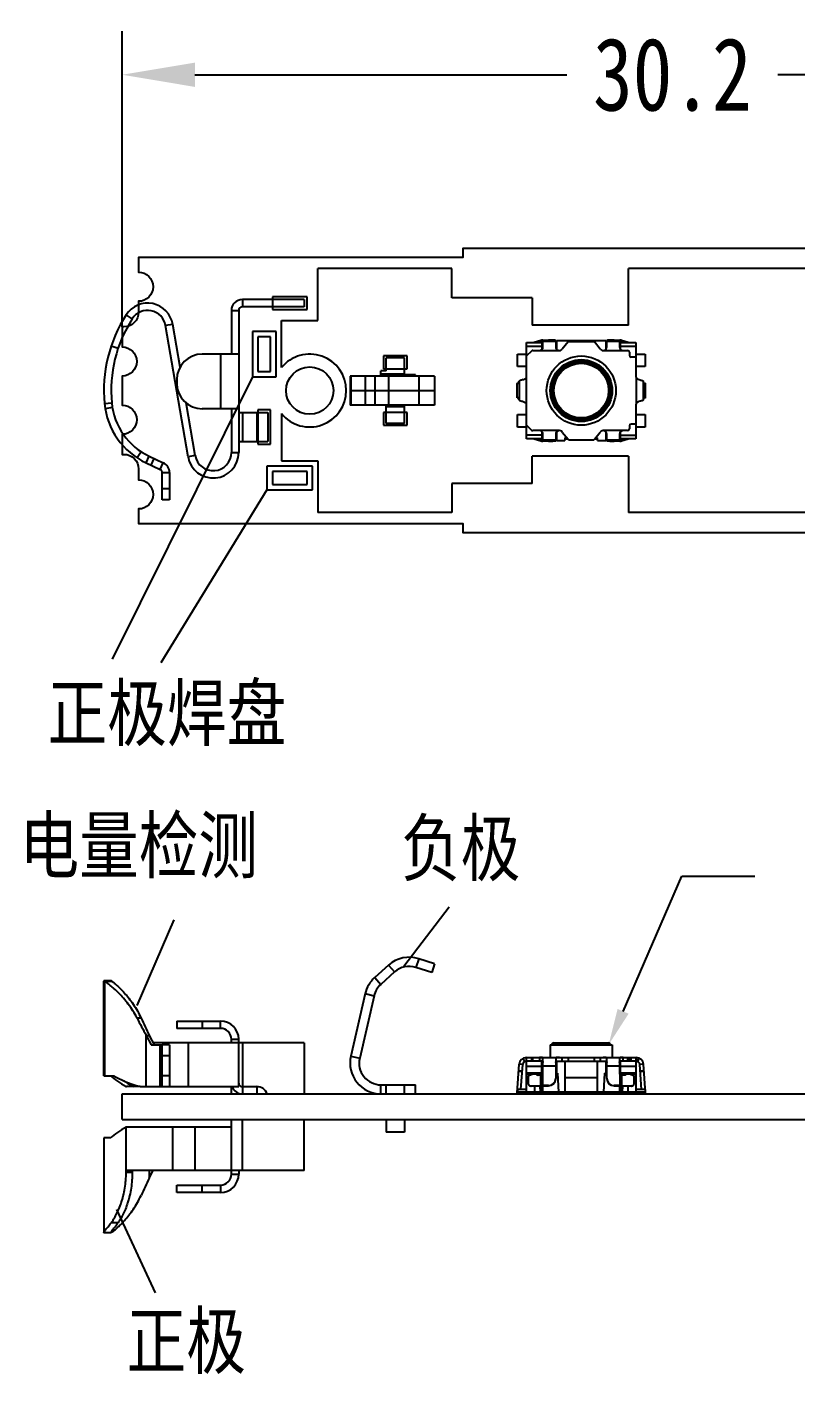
# Model space of a CAD drawing. Header units: millimetres. Extents: x 14.6 to 57.5, y -3.2 to 59.
# Drawn here: x 14.57 to 35.65, y 21.98 to 58.95 of the extents above; entities that cross this region are included whole.
import ezdxf
from ezdxf import colors
from ezdxf.entities.mleader import LeaderData, LeaderLine
from ezdxf.math import Vec2, Vec3

# ---------------------------------------------------------------- set-up
doc = ezdxf.new("R2010")
doc.units = ezdxf.units.MM
doc.header["$LTSCALE"] = 16.335
doc.header["$PDMODE"] = 3
doc.header["$PDSIZE"] = 0.3125
doc.layers.get('0').update_dxf_attribs({"linetype": 'CONTINUOUS'})
doc.layers.get('Defpoints').update_dxf_attribs({"linetype": 'CONTINUOUS'})
for name, color, linetype in [('dim', 3, 'CONTINUOUS'), ('limit_line', 140, 'CONTINUOUS'), ('NEGATIVE_PLATE', 5, 'CONTINUOUS'), ('pad', 31, 'CONTINUOUS'), ('POSITIVE_PLATE_BLE', 6, 'CONTINUOUS'), ('SIGNAL_PLATE_BLE', 4, 'CONTINUOUS'), ('SKSNLA_switch', 2, 'CONTINUOUS')]:
    doc.layers.add(name, color=color, linetype=linetype)
doc.styles.get("Standard").update_dxf_attribs({"font": 'txt', "width": 0.8})
doc.dimstyles.get("Standard").update_dxf_attribs({"dimtxt": 2, "dimasz": 2, "dimexe": 1.2, "dimexo": 0, "dimtad": 0, "dimtih": 1, "dimtoh": 1, "dimzin": 12, "dimdsep": 46, "dimtxsty": 'STANDARD', "dimcen": 0, "dimadec": 0, "dimazin": 1, "dimtp": 0.01, "dimtm": 0.01, "dimtfac": 1, "dimtofl": 0, "dimtmove": 0, "dimatfit": 3, "dimfxl": 1, "dimtolj": 1, "dimtzin": 0, "dimarcsym": 0})

# ---------------------------------------------------------------- blocks, each defined once
blk = doc.blocks.new('*D3')
at = {"layer": 'Defpoints', "color": 0, "transparency": 16777216}
for p in [(17.18, 57.64), (47.38, 52.871), (17.18, 50.721)]:
    blk.add_point(p, dxfattribs=at)
at = {"layer": 'dim', "color": 0, "lineweight": -2, "transparency": 16777216}
for p, q in [((17.18, 50.721), (17.18, 58.84)), ((47.38, 52.871), (47.38, 58.84)), ((19.18, 57.64), (29.388, 57.64)), ((45.38, 57.64), (35.172, 57.64))]:
    blk.add_line(p, q, dxfattribs=at)
at = {"layer": 'dim', "color": 0, "transparency": 16777216}
for points in [[(19.18, 57.973), (19.18, 57.306), (17.18, 57.64)], [(45.38, 57.973), (45.38, 57.306), (47.38, 57.64)]]:
    blk.add_solid(points, dxfattribs=at)
at = {"layer": 'dim', "color": 0, "transparency": 16777216, "insert": (32.28, 57.64), "char_height": 2, "attachment_point": 5}
blk.add_mtext('\\A1;30.2', dxfattribs=at)

msp = doc.modelspace()

# ---------------------------------------------------------------- linework, layer by layer
for p, q in [((21.305, 51.546), (21.305, 51.196)), ((22.255, 51.546), (21.305, 51.546)), ((22.255, 51.196), (22.255, 51.546)), ((21.305, 51.196), (22.255, 51.196)), ((20.905, 50.446), (20.905, 49.496)), ((21.255, 50.446), (20.905, 50.446)), ((21.255, 49.496), (21.255, 50.446)), ((24.355, 49.921), (24.355, 49.571)), ((25.005, 49.921), (24.355, 49.921)), ((25.005, 49.571), (25.005, 49.921)), ((24.355, 49.571), (25.005, 49.571)), ((20.755, 49.346), (16.911, 41.598)), ((20.905, 49.496), (21.255, 49.496)), ((20.905, 48.446), (20.905, 47.496)), ((21.255, 48.446), (20.905, 48.446)), ((21.255, 47.496), (21.255, 48.446)), ((24.355, 48.371), (24.355, 48.021)), ((25.005, 48.371), (24.355, 48.371)), ((25.005, 48.021), (25.005, 48.371)), ((24.355, 48.021), (25.005, 48.021)), ((20.905, 47.496), (21.255, 47.496)), ((21.305, 46.746), (21.305, 46.396)), ((22.255, 46.746), (21.305, 46.746)), ((22.255, 46.396), (22.255, 46.746)), ((21.155, 46.246), (18.245, 41.498)), ((21.305, 46.396), (22.255, 46.396)), ((26.155, 34.792), (24.915, 33.16)), ((17.598, 32.092), (18.607, 34.446)), ((17.18, 28.961), (17.18, 29.665)), ((17.18, 29.665), (47.38, 29.665)), ((17.18, 28.961), (47.38, 28.961)), ((18.094, 24.205), (17.038, 26.492))]:
    msp.add_line(p, q)
msp.add_lwpolyline([(47.38, 52.871), (26.53, 52.871), (26.53, 52.621), (17.63, 52.621), (17.63, 52.221, -1), (17.63, 51.421), (17.63, 51.121, -0.414214), (17.23, 50.721), (17.18, 50.721), (17.18, 50.171, -1), (17.18, 49.371), (17.18, 48.571, -1), (17.18, 47.771), (17.18, 47.221), (17.23, 47.221, -0.414214), (17.63, 46.821), (17.63, 46.521, -1), (17.63, 45.721), (17.63, 45.321), (26.53, 45.321), (26.53, 45.071), (47.38, 45.071)], format="xyb")
msp.add_circle((22.33, 48.971), 0.65)
at = {"layer": 'limit_line'}
for p, q in [((22.555, 50.896), (22.555, 52.321)), ((26.23, 52.321), (22.555, 52.321)), ((26.23, 51.521), (26.23, 52.321)), ((31.08, 50.771), (31.08, 52.321)), ((37.98, 52.321), (31.08, 52.321)), ((28.43, 51.521), (26.23, 51.521)), ((28.43, 51.521), (28.43, 50.771)), ((21.555, 49.603), (21.555, 50.896)), ((21.555, 50.896), (22.555, 50.896)), ((31.08, 50.771), (28.43, 50.771)), ((21.555, 48.339), (21.555, 47.046)), ((21.555, 47.046), (22.555, 47.046)), ((22.555, 47.046), (22.555, 45.621)), ((28.43, 46.421), (28.43, 47.171)), ((31.08, 47.171), (28.43, 47.171)), ((31.08, 47.171), (31.08, 45.621)), ((26.23, 46.421), (26.23, 45.621)), ((28.43, 46.421), (26.23, 46.421)), ((26.23, 45.621), (22.555, 45.621)), ((37.98, 45.621), (31.08, 45.621))]:
    msp.add_line(p, q, dxfattribs=at)
msp.add_arc((22.33, 48.971), 1, 219.195, 140.805, dxfattribs=at)
at = {"layer": 'NEGATIVE_PLATE'}
for p, q in [((24.43, 49.515), (24.43, 49.871)), ((24.93, 49.871), (24.43, 49.871)), ((24.93, 49.407), (24.93, 49.871)), ((23.434, 49.371), (23.434, 48.571)), ((25.752, 49.371), (23.434, 49.371)), ((23.456, 49.371), (23.456, 48.571)), ((23.851, 49.371), (23.851, 48.571)), ((24.111, 49.371), (24.111, 48.571)), ((24.284, 49.371), (24.284, 49.515)), ((24.43, 49.515), (24.284, 49.515)), ((24.93, 49.421), (24.284, 49.421)), ((24.489, 49.371), (24.489, 48.571)), ((25.23, 49.407), (24.93, 49.407)), ((25.23, 49.371), (25.23, 49.407)), ((25.321, 49.371), (25.321, 48.571)), ((25.752, 49.371), (25.752, 48.571)), ((23.434, 48.971), (25.752, 48.971)), ((25.752, 48.571), (23.434, 48.571)), ((24.43, 48.071), (24.43, 48.571)), ((24.93, 48.521), (24.43, 48.521)), ((24.93, 48.071), (24.93, 48.571)), ((24.93, 48.071), (24.43, 48.071)), ((25.321, 33.376), (25.243, 33.138)), ((25.752, 33.236), (25.321, 33.376)), ((24.489, 33.199), (24.111, 32.858)), ((24.656, 33.013), (24.278, 32.672)), ((24.489, 33.199), (24.656, 33.013)), ((25.675, 32.998), (25.243, 33.138)), ((25.752, 33.236), (25.675, 32.998)), ((24.111, 32.858), (24.278, 32.672)), ((23.851, 32.418), (23.456, 30.706)), ((24.095, 32.362), (23.7, 30.65)), ((23.851, 32.418), (24.095, 32.362)), ((23.456, 30.706), (23.7, 30.65)), ((24.284, 29.665), (24.284, 29.915)), ((24.284, 29.915), (25.23, 29.915)), ((24.43, 29.665), (24.43, 29.915)), ((24.93, 29.665), (24.93, 29.915)), ((25.23, 29.665), (25.23, 29.915)), ((24.43, 28.961), (24.43, 28.615)), ((24.93, 28.961), (24.93, 28.615)), ((24.93, 28.615), (24.43, 28.615))]:
    msp.add_line(p, q, dxfattribs=at)
for centre, radius, start, end in [((25.058, 32.567), 0.85, 72, 132), ((25.058, 32.567), 0.6, 72, 132), ((24.679, 32.227), 0.85, 132, 167), ((24.679, 32.227), 0.6, 132, 167), ((24.284, 30.515), 0.85, 167, 270), ((24.284, 30.515), 0.6, 167, 270)]:
    msp.add_arc(centre, radius, start, end, dxfattribs=at)
at = {"layer": 'pad'}
for p, q in [((20.755, 50.596), (20.755, 49.346)), ((21.405, 50.596), (20.755, 50.596)), ((21.405, 49.346), (21.405, 50.596)), ((20.755, 49.346), (21.405, 49.346)), ((21.155, 46.896), (21.155, 46.246)), ((22.405, 46.896), (21.155, 46.896)), ((22.405, 46.246), (22.405, 46.896)), ((21.155, 46.246), (22.405, 46.246))]:
    msp.add_line(p, q, dxfattribs=at)
at = {"layer": 'POSITIVE_PLATE_BLE'}
for p, q in [((20.18, 27.461), (20.18, 28.961)), ((20.48, 27.561), (20.48, 28.961)), ((22.18, 27.561), (22.18, 28.961)), ((17.291, 27.512), (17.291, 28.755)), ((17.303, 28.761), (20.18, 28.761)), ((18.57, 27.561), (18.57, 28.761)), ((19.187, 27.561), (19.187, 28.761)), ((16.68, 28.461), (16.68, 25.864)), ((16.868, 28.461), (16.68, 28.461)), ((18.57, 27.561), (17.291, 27.561)), ((17.46, 27.512), (17.291, 27.512)), ((17.46, 27.561), (17.46, 27.512)), ((17.927, 27.561), (17.927, 27.355)), ((17.927, 27.355), (18.034, 27.561)), ((19.187, 27.561), (18.57, 27.561)), ((20.48, 27.561), (19.187, 27.561)), ((20.18, 27.461), (20.38, 27.461)), ((20.38, 27.561), (20.38, 27.461)), ((22.18, 27.561), (20.48, 27.561)), ((18.68, 26.961), (18.68, 27.161)), ((18.68, 27.161), (19.88, 27.161)), ((19.38, 26.961), (19.38, 27.161)), ((19.88, 27.161), (19.88, 26.961)), ((19.88, 26.961), (18.68, 26.961)), ((17.068, 26.127), (16.879, 26.127)), ((16.896, 25.894), (16.896, 25.868)), ((16.682, 25.861), (16.88, 25.861)), ((16.896, 25.868), (16.882, 25.861)), ((16.9, 25.871), (16.896, 25.868)), ((16.912, 25.879), (16.9, 25.871))]:
    msp.add_line(p, q, dxfattribs=at)
for centre, radius, start, end in [((19.88, 27.461), 0.5, 270, 0), ((19.88, 27.461), 0.3, 270, 0), ((33.28, 19.705), 17.153, 153.515, 155.2742)]:
    msp.add_arc(centre, radius, start, end, dxfattribs=at)
for centre, major_axis, start_param, end_param in [((20.52, 28.461), (3.838, 0.387), 2.540993, 2.798937), ((17.88, 28.701), (0.7, 0.071), 2.510662, 2.540993)]:
    msp.add_ellipse(centre, major_axis=major_axis, ratio=0.282674, start_param=start_param, end_param=end_param, dxfattribs=at)
for points, knots in [([(16.879, 26.127), (16.904, 26.159), (16.954, 26.233), (17.026, 26.359), (17.097, 26.511), (17.161, 26.683), (17.217, 26.874), (17.274, 27.15), (17.291, 27.366), (17.291, 27.512)], [0, 0, 0, 0, 0.082849, 0.182658, 0.297159, 0.42374, 0.559822, 0.702855, 1, 1, 1, 1]), ([(17.46, 27.512), (17.46, 27.366), (17.443, 27.151), (17.389, 26.874), (17.336, 26.684), (17.275, 26.511), (17.208, 26.36), (17.14, 26.233), (17.092, 26.159), (17.068, 26.127)], [0, 0, 0, 0, 0.298667, 0.442183, 0.578468, 0.704935, 0.819009, 0.918103, 1, 1, 1, 1]), ([(16.912, 25.879), (16.92, 25.883), (16.937, 25.896), (16.98, 25.929), (17.048, 25.989), (17.143, 26.08), (17.253, 26.197), (17.37, 26.337), (17.532, 26.56), (17.639, 26.747), (17.7, 26.88)], [0, 0, 0, 0, 0.021112, 0.049667, 0.127861, 0.23178, 0.357511, 0.501024, 0.658298, 1, 1, 1, 1]), ([(16.68, 25.864), (16.68, 25.865), (16.681, 25.868), (16.684, 25.874), (16.688, 25.881), (16.696, 25.894), (16.711, 25.915), (16.734, 25.944), (16.762, 25.981), (16.796, 26.024), (16.836, 26.073), (16.864, 26.109), (16.879, 26.127)], [0, 0, 0, 0, 0.011785, 0.03006, 0.055172, 0.087233, 0.172334, 0.285284, 0.425377, 0.591769, 0.783599, 1, 1, 1, 1]), ([(16.88, 25.864), (16.88, 25.865), (16.881, 25.868), (16.883, 25.874), (16.887, 25.881), (16.895, 25.894), (16.909, 25.915), (16.931, 25.944), (16.958, 25.981), (16.99, 26.024), (17.028, 26.073), (17.054, 26.109), (17.068, 26.127)], [0, 0, 0, 0, 0.011981, 0.030445, 0.055717, 0.087902, 0.173141, 0.286086, 0.42606, 0.592255, 0.783845, 1, 1, 1, 1]), ([(16.682, 25.861), (16.682, 25.861), (16.68, 25.861), (16.68, 25.863), (16.68, 25.864)], [0, 0, 0, 0, 0.490677, 1, 1, 1, 1]), ([(16.882, 25.861), (16.882, 25.861), (16.88, 25.862), (16.88, 25.863), (16.88, 25.864)], [0, 0, 0, 0, 0.479983, 1, 1, 1, 1])]:
    msp.add_open_spline(points, degree=3, knots=knots, dxfattribs=at)
at = {"layer": 'SIGNAL_PLATE_BLE'}
for p, q in [((20.48, 51.471), (20.48, 51.271)), ((22.18, 51.471), (20.48, 51.471)), ((22.18, 51.471), (22.18, 51.271)), ((17.46, 50.941), (17.291, 51.05)), ((20.18, 51.171), (20.18, 49.971)), ((20.18, 51.171), (20.38, 51.171)), ((20.38, 51.171), (20.38, 47.271)), ((22.18, 51.271), (20.48, 51.271)), ((18.57, 50.789), (18.373, 50.755)), ((18.99, 47.153), (18.373, 50.755)), ((18.772, 49.611), (18.57, 50.789)), ((17.068, 50.126), (16.879, 50.19)), ((20.38, 49.971), (19.38, 49.971)), ((19.88, 49.971), (19.88, 48.471)), ((18.68, 49.271), (18.68, 49.171)), ((16.697, 48.612), (16.896, 48.631)), ((16.912, 48.504), (16.715, 48.472)), ((19.187, 47.186), (18.94, 48.631)), ((20.38, 48.471), (19.38, 48.471)), ((20.18, 48.471), (20.18, 47.271)), ((20.38, 48.371), (21.18, 48.371)), ((20.48, 48.371), (20.48, 47.571)), ((20.88, 48.371), (20.88, 47.571)), ((21.18, 48.371), (21.18, 47.571)), ((20.38, 47.571), (21.18, 47.571)), ((17.7, 47.294), (17.59, 47.127)), ((17.843, 46.986), (17.927, 47.168)), ((17.843, 46.986), (18.222, 46.809)), ((17.927, 47.168), (18.307, 46.991)), ((17.975, 46.925), (18.059, 47.106)), ((18.222, 46.809), (18.307, 46.991)), ((19.187, 47.186), (18.99, 47.153)), ((20.18, 47.271), (20.38, 47.271)), ((18.28, 45.971), (18.28, 46.719)), ((18.28, 46.719), (18.48, 46.719)), ((18.48, 46.719), (18.48, 45.971)), ((18.48, 46.271), (18.28, 46.271)), ((18.48, 45.971), (18.28, 45.971)), ((16.68, 30.165), (16.68, 32.763)), ((16.697, 32.758), (16.682, 32.765)), ((16.882, 32.765), (16.682, 32.765)), ((16.697, 32.758), (16.697, 30.165)), ((16.697, 32.758), (16.896, 32.758)), ((16.715, 32.748), (16.697, 32.758)), ((16.912, 32.748), (16.715, 32.748)), ((16.896, 32.758), (16.882, 32.765)), ((16.9, 32.755), (16.896, 32.758)), ((16.912, 32.748), (16.9, 32.755)), ((17.7, 31.746), (17.59, 31.746)), ((18.68, 31.665), (18.68, 31.465)), ((18.68, 31.665), (19.88, 31.665)), ((19.88, 31.465), (18.68, 31.465)), ((19.38, 31.665), (19.38, 31.465)), ((19.88, 31.465), (19.88, 31.665)), ((17.843, 29.865), (17.843, 31.271)), ((17.843, 31.271), (17.975, 31.015)), ((17.843, 31.271), (17.927, 31.271)), ((17.927, 31.271), (18.059, 31.015)), ((18.373, 31.065), (18.034, 31.065)), ((18.373, 31.065), (18.373, 31.015)), ((18.99, 31.065), (18.373, 31.065)), ((18.99, 31.065), (18.99, 29.865)), ((20.48, 31.065), (18.99, 31.065)), ((20.18, 31.065), (20.18, 31.165)), ((20.18, 31.165), (20.38, 31.165)), ((20.38, 29.865), (20.38, 31.165)), ((20.48, 31.065), (20.48, 29.665)), ((22.18, 31.065), (20.48, 31.065)), ((22.18, 31.065), (22.18, 29.665)), ((17.975, 31.015), (18.28, 31.015)), ((18.222, 29.865), (18.222, 31.015)), ((18.28, 29.865), (18.28, 31.015)), ((18.48, 31.015), (18.28, 31.015)), ((18.48, 30.715), (18.28, 30.715)), ((18.48, 31.015), (18.48, 29.865)), ((16.68, 30.165), (16.949, 30.165)), ((18.48, 30.165), (18.28, 30.165)), ((17.676, 29.865), (17.303, 29.865)), ((17.46, 29.936), (17.46, 29.887)), ((17.676, 29.865), (18.28, 29.865)), ((18.28, 29.865), (20.38, 29.865)), ((20.18, 29.665), (20.18, 29.865)), ((20.48, 29.865), (20.88, 29.865)), ((20.88, 29.865), (20.88, 29.665))]:
    msp.add_line(p, q, dxfattribs=at)
for centre, radius, start, end in [((20.48, 51.171), 0.3, 90, 180), ((20.52, 48.971), 3.84, 147.2209, 185.3592), ((17.88, 50.671), 0.7, 9.722, 147.2209), ((17.88, 50.671), 0.5, 9.722, 147.2209), ((20.48, 51.171), 0.1, 90, 180), ((20.52, 48.971), 3.64, 147.2209, 185.3592), ((19.38, 49.271), 0.7, 90, 180), ((19.38, 49.171), 0.7, 180, 270), ((18.688, 48.799), 2, 185.3592, 245), ((18.688, 48.799), 1.8, 185.3592, 245), ((18.18, 46.719), 0.3, 0, 65), ((19.68, 47.271), 0.7, 189.722, 0), ((19.68, 47.271), 0.5, 189.722, 0), ((18.18, 46.719), 0.1, 0, 65), ((32.256, 39.251), 16.474, 207.0989, 208.9703), ((33.28, 38.921), 17.153, 204.7258, 206.485), ((19.88, 31.165), 0.5, 0, 90), ((19.88, 31.165), 0.3, 0, 90), ((20.48, 29.965), 0.1, 180, 270), ((20.48, 29.965), 0.3, 199.5506, 270), ((20.88, 29.565), 0.3, 19.6203, 90)]:
    msp.add_arc(centre, radius, start, end, dxfattribs=at)
for centre, major_axis, ratio, start_param, end_param in [((20.52, 30.165), (3.838, -0.387), 0.282674, -2.798937, -2.540993), ((18.688, 30.165), (1.998, -0.317), 0.254811, -2.584274, -2.060675), ((20.52, 30.165), (3.639, -0.367), 0.282674, -2.669746, -2.540993), ((17.88, 29.925), (0.7, -0.071), 0.282674, -2.540993, -2.510662), ((17.88, 29.925), (0.5, -0.05), 0.282674, -2.540993, -2.389582)]:
    msp.add_ellipse(centre, major_axis=major_axis, ratio=ratio, start_param=start_param, end_param=end_param, dxfattribs=at)
for points, knots in [([(16.682, 32.765), (16.682, 32.765), (16.68, 32.765), (16.68, 32.763), (16.68, 32.763)], [0, 0, 0, 0, 0.490677, 1, 1, 1, 1]), ([(17.59, 31.746), (17.521, 31.88), (17.403, 32.068), (17.223, 32.289), (17.093, 32.43), (16.972, 32.546), (16.866, 32.637), (16.79, 32.697), (16.743, 32.731), (16.723, 32.743), (16.715, 32.748)], [0, 0, 0, 0, 0.336385, 0.493013, 0.636917, 0.76377, 0.869199, 0.948962, 0.978243, 1, 1, 1, 1]), ([(16.912, 32.748), (16.92, 32.743), (16.937, 32.73), (16.98, 32.697), (17.048, 32.637), (17.143, 32.546), (17.253, 32.429), (17.37, 32.289), (17.532, 32.066), (17.639, 31.879), (17.7, 31.746)], [0, 0, 0, 0, 0.021112, 0.049667, 0.127861, 0.23178, 0.357511, 0.501024, 0.658298, 1, 1, 1, 1])]:
    msp.add_open_spline(points, degree=3, knots=knots, dxfattribs=at)
at = {"layer": 'SKSNLA_switch'}
for p, q in [((28.28, 49.367), (28.28, 50.291)), ((28.28, 50.291), (28.7, 50.291)), ((28.674, 50.35), (28.49, 50.291)), ((28.589, 50.303), (28.665, 50.328)), ((28.589, 50.303), (28.593, 50.291)), ((28.677, 50.291), (28.665, 50.328)), ((28.674, 50.33), (28.674, 50.35)), ((28.674, 50.33), (28.687, 50.291)), ((28.7, 50.291), (28.7, 50.099)), ((28.721, 50.237), (28.721, 50.358)), ((28.721, 50.358), (28.88, 50.358)), ((28.73, 50.171), (28.73, 50.334)), ((29.08, 50.32), (28.73, 50.32)), ((29.08, 50.344), (29.08, 50.171)), ((29.11, 50.099), (29.11, 50.341)), ((30.45, 50.341), (29.11, 50.341)), ((29.419, 50.307), (29.258, 50.108)), ((29.427, 50.321), (30.133, 50.321)), ((30.302, 50.108), (30.141, 50.307)), ((30.45, 50.341), (30.45, 50.099)), ((30.48, 50.171), (30.48, 50.344)), ((30.83, 50.32), (30.48, 50.32)), ((30.68, 50.358), (30.839, 50.358)), ((30.83, 50.334), (30.83, 50.171)), ((30.839, 50.358), (30.839, 50.237)), ((30.86, 50.099), (30.86, 50.291)), ((30.86, 50.291), (31.28, 50.291)), ((30.873, 50.291), (30.886, 50.33)), ((30.894, 50.328), (30.882, 50.291)), ((30.886, 50.35), (30.886, 50.33)), ((31.07, 50.291), (30.886, 50.35)), ((30.894, 50.328), (30.97, 50.303)), ((30.966, 50.291), (30.97, 50.303)), ((31.28, 50.291), (31.28, 49.367)), ((28.03, 49.631), (28.03, 49.971)), ((28.03, 49.971), (28.28, 49.971)), ((28.28, 50.191), (28.73, 50.191)), ((28.415, 50.056), (28.28, 49.921)), ((28.451, 50.071), (29.18, 50.071)), ((28.7, 50.252), (28.705, 50.236)), ((29.11, 50.191), (29.08, 50.191)), ((30.38, 50.071), (31.05, 50.071)), ((30.45, 50.191), (30.48, 50.191)), ((30.83, 50.191), (31.28, 50.191)), ((30.855, 50.236), (30.86, 50.252)), ((31.1, 50.021), (31.1, 49.941)), ((31.28, 49.971), (31.53, 49.971)), ((31.53, 49.971), (31.53, 49.631)), ((28.28, 49.631), (28.03, 49.631)), ((31.28, 49.891), (31.15, 49.891)), ((31.53, 49.631), (31.28, 49.631)), ((28.062, 49.175), (28.074, 49.225)), ((28.074, 49.225), (28.074, 48.717)), ((28.273, 48.611), (28.273, 49.331)), ((31.287, 49.331), (31.287, 48.611)), ((31.486, 48.717), (31.486, 49.225)), ((31.498, 49.175), (31.486, 49.225)), ((28.019, 48.771), (28.019, 49.161)), ((28.021, 49.171), (28.06, 49.171)), ((29.03, 48.971), (28.994, 48.971)), ((30.53, 48.971), (30.566, 48.971)), ((31.5, 49.171), (31.541, 49.171)), ((31.541, 48.781), (31.541, 49.171)), ((28.06, 48.771), (28.019, 48.771)), ((28.074, 48.717), (28.062, 48.767)), ((28.28, 47.651), (28.28, 48.575)), ((31.28, 48.575), (31.28, 47.651)), ((31.486, 48.717), (31.498, 48.767)), ((31.539, 48.771), (31.5, 48.771)), ((28.03, 47.971), (28.03, 48.311)), ((28.03, 48.311), (28.28, 48.311)), ((31.28, 48.311), (31.53, 48.311)), ((31.53, 48.311), (31.53, 47.971)), ((28.28, 47.971), (28.03, 47.971)), ((28.28, 48.021), (28.415, 47.885)), ((28.73, 47.751), (28.28, 47.751)), ((29.18, 47.871), (28.451, 47.871)), ((28.7, 47.842), (28.7, 47.651)), ((28.705, 47.706), (28.7, 47.69)), ((28.721, 47.584), (28.721, 47.705)), ((28.73, 47.607), (28.73, 47.771)), ((29.08, 47.771), (29.08, 47.598)), ((29.11, 47.751), (29.08, 47.751)), ((29.11, 47.601), (29.11, 47.842)), ((29.258, 47.834), (29.419, 47.634)), ((30.141, 47.634), (30.302, 47.834)), ((31.05, 47.871), (30.38, 47.871)), ((30.45, 47.842), (30.45, 47.601)), ((30.45, 47.751), (30.48, 47.751)), ((30.48, 47.598), (30.48, 47.771)), ((30.83, 47.771), (30.83, 47.607)), ((30.83, 47.751), (31.28, 47.751)), ((30.839, 47.705), (30.839, 47.584)), ((30.86, 47.69), (30.855, 47.706)), ((30.86, 47.651), (30.86, 47.842)), ((31.1, 48.001), (31.1, 47.921)), ((31.28, 48.051), (31.15, 48.051)), ((31.53, 47.971), (31.28, 47.971)), ((28.7, 47.651), (28.28, 47.651)), ((28.49, 47.651), (28.674, 47.591)), ((28.593, 47.651), (28.589, 47.639)), ((28.665, 47.614), (28.589, 47.639)), ((28.665, 47.614), (28.677, 47.651)), ((28.687, 47.651), (28.674, 47.611)), ((28.674, 47.591), (28.674, 47.611)), ((28.88, 47.584), (28.721, 47.584)), ((28.73, 47.621), (29.08, 47.621)), ((29.11, 47.601), (29.33, 47.601)), ((29.33, 47.671), (29.33, 47.601)), ((29.389, 47.671), (29.33, 47.671)), ((29.33, 47.651), (29.406, 47.651)), ((29.427, 47.621), (30.133, 47.621)), ((30.154, 47.651), (30.23, 47.651)), ((30.23, 47.671), (30.17, 47.671)), ((30.23, 47.601), (30.23, 47.671)), ((30.23, 47.601), (30.45, 47.601)), ((30.48, 47.621), (30.83, 47.621)), ((30.839, 47.584), (30.68, 47.584)), ((31.28, 47.651), (30.86, 47.651)), ((30.886, 47.611), (30.873, 47.651)), ((30.882, 47.651), (30.894, 47.614)), ((30.886, 47.591), (31.07, 47.651)), ((30.886, 47.611), (30.886, 47.591)), ((30.97, 47.639), (30.894, 47.614)), ((30.97, 47.639), (30.966, 47.651)), ((29.03, 31.065), (30.53, 31.065)), ((28.93, 31.015), (28.93, 30.665)), ((28.93, 31.015), (30.63, 31.015)), ((28.994, 31.05), (28.96, 31.015)), ((28.994, 31.05), (30.566, 31.05)), ((30.566, 31.05), (30.6, 31.015)), ((30.63, 31.015), (30.63, 30.665)), ((28.019, 29.695), (28.074, 30.479)), ((28.173, 30.472), (28.074, 30.479)), ((28.125, 29.785), (28.173, 30.472)), ((28.231, 30.556), (28.189, 30.646)), ((28.273, 30.565), (28.273, 30.665)), ((28.273, 30.665), (31.287, 30.665)), ((28.7, 30.565), (28.273, 30.565)), ((28.28, 29.715), (28.28, 30.665)), ((28.7, 30.415), (28.28, 30.415)), ((28.415, 30.665), (28.415, 30.565)), ((28.451, 30.565), (28.451, 30.665)), ((28.63, 30.665), (28.63, 30.565)), ((28.7, 30.235), (28.7, 30.565)), ((28.73, 30.375), (28.7, 30.375)), ((28.73, 30.23), (28.73, 30.644)), ((28.73, 30.433), (29.08, 30.433)), ((29.08, 30.644), (29.08, 30.093)), ((29.11, 30.375), (29.08, 30.375)), ((29.11, 30.235), (29.11, 30.565)), ((29.11, 30.565), (30.45, 30.565)), ((29.258, 30.565), (29.258, 30.665)), ((29.33, 30.565), (29.33, 29.715)), ((29.419, 30.665), (29.419, 30.565)), ((29.427, 30.565), (29.427, 30.665)), ((30.133, 30.665), (30.133, 30.565)), ((30.141, 30.565), (30.141, 30.665)), ((30.23, 29.715), (30.23, 30.565)), ((30.302, 30.665), (30.302, 30.565)), ((30.45, 30.565), (30.45, 30.235)), ((30.45, 30.375), (30.48, 30.375)), ((30.48, 30.093), (30.48, 30.644)), ((30.48, 30.433), (30.83, 30.433)), ((30.83, 30.644), (30.83, 30.23)), ((30.83, 30.375), (30.86, 30.375)), ((30.86, 30.235), (30.86, 30.565)), ((31.287, 30.565), (30.86, 30.565)), ((31.28, 30.415), (30.86, 30.415)), ((30.93, 30.565), (30.93, 30.665)), ((31.05, 30.665), (31.05, 30.565)), ((31.1, 30.565), (31.1, 30.665)), ((31.15, 30.565), (31.15, 30.665)), ((31.28, 30.665), (31.28, 29.715)), ((31.287, 30.665), (31.287, 30.565)), ((31.329, 30.556), (31.371, 30.646)), ((31.486, 30.479), (31.386, 30.472)), ((31.434, 29.785), (31.386, 30.472)), ((31.541, 29.695), (31.486, 30.479)), ((28.159, 30.272), (28.06, 30.279)), ((28.062, 30.307), (28.161, 30.3)), ((28.73, 30.235), (28.28, 30.235)), ((28.28, 30.221), (28.68, 30.221)), ((28.28, 30.133), (28.333, 30.133)), ((28.333, 30.172), (28.459, 30.213)), ((28.333, 29.935), (28.333, 30.172)), ((28.472, 30.215), (28.513, 30.216)), ((28.524, 30.215), (28.513, 30.216)), ((28.524, 30.215), (28.536, 30.212)), ((28.582, 30.19), (28.551, 30.197)), ((28.589, 30.178), (28.579, 30.179)), ((28.581, 30.191), (28.582, 30.19)), ((28.665, 30.179), (28.589, 30.178)), ((28.674, 29.893), (28.674, 30.18)), ((28.68, 30.183), (28.68, 30.235)), ((28.721, 29.894), (28.721, 30.201)), ((29.13, 30.235), (29.08, 30.235)), ((29.13, 30.235), (29.157, 29.715)), ((29.33, 30.115), (30.23, 30.115)), ((30.403, 29.715), (30.43, 30.235)), ((30.48, 30.235), (30.43, 30.235)), ((31.28, 30.235), (30.83, 30.235)), ((30.839, 30.201), (30.839, 29.894)), ((30.88, 30.183), (30.88, 30.235)), ((30.88, 30.221), (31.28, 30.221)), ((30.886, 30.18), (30.886, 29.893)), ((30.97, 30.178), (30.894, 30.179)), ((30.981, 30.179), (30.97, 30.178)), ((31.009, 30.197), (30.978, 30.19)), ((31.036, 30.215), (31.023, 30.212)), ((31.047, 30.216), (31.036, 30.215)), ((31.047, 30.216), (31.087, 30.215)), ((31.101, 30.213), (31.227, 30.172)), ((31.227, 30.172), (31.227, 29.935)), ((31.227, 30.133), (31.28, 30.133)), ((31.398, 30.3), (31.498, 30.307)), ((31.5, 30.279), (31.4, 30.272)), ((28.019, 29.695), (28.119, 29.688)), ((28.03, 29.785), (28.03, 29.715)), ((28.28, 29.785), (28.03, 29.785)), ((31.53, 29.715), (28.03, 29.715)), ((28.119, 29.688), (28.12, 29.715)), ((28.33, 29.715), (28.33, 29.665)), ((28.37, 29.888), (28.38, 29.887)), ((28.38, 29.887), (28.674, 29.893)), ((28.38, 29.887), (28.411, 29.88)), ((28.38, 29.885), (28.401, 29.881)), ((28.411, 29.88), (28.401, 29.881)), ((28.411, 29.88), (28.705, 29.887)), ((28.48, 29.665), (28.48, 29.715)), ((28.497, 29.882), (28.497, 29.715)), ((28.53, 29.715), (28.53, 29.665)), ((28.658, 29.715), (28.651, 29.885)), ((28.669, 29.886), (28.675, 29.715)), ((28.68, 29.715), (28.68, 29.665)), ((28.88, 29.894), (28.721, 29.894)), ((28.721, 29.887), (28.88, 29.887)), ((28.726, 29.715), (28.726, 29.887)), ((28.83, 29.665), (28.83, 29.715)), ((28.88, 29.894), (28.88, 29.887)), ((29.118, 29.715), (29.118, 29.665)), ((29.189, 29.665), (29.189, 29.715)), ((29.231, 29.715), (29.231, 29.665)), ((29.301, 29.665), (29.301, 29.715)), ((30.258, 29.715), (30.258, 29.665)), ((30.329, 29.665), (30.329, 29.715)), ((30.371, 29.715), (30.371, 29.665)), ((30.441, 29.665), (30.441, 29.715)), ((30.68, 29.887), (30.68, 29.894)), ((30.839, 29.894), (30.68, 29.894)), ((30.68, 29.887), (30.839, 29.887)), ((30.73, 29.715), (30.73, 29.665)), ((30.833, 29.887), (30.833, 29.715)), ((30.855, 29.887), (31.149, 29.88)), ((30.88, 29.665), (30.88, 29.715)), ((30.885, 29.715), (30.891, 29.886)), ((30.886, 29.893), (31.18, 29.887)), ((30.908, 29.885), (30.902, 29.715)), ((31.03, 29.665), (31.03, 29.715)), ((31.063, 29.715), (31.063, 29.882)), ((31.08, 29.715), (31.08, 29.665)), ((31.149, 29.88), (31.18, 29.887)), ((31.159, 29.881), (31.149, 29.88)), ((31.18, 29.885), (31.159, 29.881)), ((31.18, 29.887), (31.19, 29.888)), ((31.23, 29.665), (31.23, 29.715)), ((31.53, 29.785), (31.28, 29.785)), ((31.441, 29.688), (31.439, 29.715)), ((31.441, 29.688), (31.541, 29.695)), ((31.53, 29.785), (31.53, 29.715)), ((31.53, 29.724), (31.539, 29.725))]:
    msp.add_line(p, q, dxfattribs=at)
for radius in [0.95, 0.85, 0.82, 0.786, 0.75]:
    msp.add_circle((29.78, 48.971), radius, dxfattribs=at)
for centre, radius, start, end in [((28.894, 49.623), 0.741, 107.2433, 107.9603), ((28.721, 50.207), 0.15, 89.9992, 107.9576), ((28.716, 50.187), 0.149, 88.2651, 106.2956), ((29.38, 50.338), 0.05, 321.0233, 339.2746), ((30.18, 50.338), 0.05, 200.7254, 218.9767), ((30.839, 50.207), 0.15, 72.0434, 89.9997), ((30.844, 50.187), 0.15, 73.7333, 91.706), ((30.668, 49.63), 0.733, 72.0358, 72.7606), ((28.451, 50.021), 0.05, 90, 135), ((28.63, 50.171), 0.1, 270, 0), ((28.92, 49.542), 0.727, 107.2387, 107.6731), ((29.18, 50.171), 0.1, 180, 321.0233), ((30.38, 50.171), 0.1, 218.9767, 0), ((30.93, 50.171), 0.1, 180, 270), ((30.639, 49.542), 0.727, 72.3269, 72.7613), ((31.05, 50.021), 0.05, 0, 90), ((31.15, 49.941), 0.05, 180, 270), ((28.18, 49.367), 0.1, 338.8303, 0), ((31.38, 49.367), 0.1, 180, 201.1697), ((28.18, 48.575), 0.1, 0, 21.1697), ((31.38, 48.575), 0.1, 158.8303, 180), ((28.451, 47.921), 0.05, 225, 270), ((28.63, 47.771), 0.1, 0, 90), ((28.92, 48.4), 0.727, 252.3269, 252.7613), ((29.18, 47.771), 0.1, 38.9767, 180), ((30.38, 47.771), 0.1, 0, 141.0233), ((30.93, 47.771), 0.1, 90, 180), ((30.639, 48.4), 0.727, 287.2387, 287.6731), ((31.05, 47.921), 0.05, 270, 0), ((31.15, 48.001), 0.05, 90, 180), ((28.891, 48.311), 0.733, 252.0358, 252.7606), ((28.716, 47.755), 0.15, 253.7333, 271.706), ((28.721, 47.734), 0.15, 252.0434, 269.9997), ((29.38, 47.603), 0.05, 20.7254, 38.9767), ((30.18, 47.603), 0.05, 141.0233, 159.2746), ((30.844, 47.754), 0.149, 268.2651, 286.2956), ((30.839, 47.734), 0.15, 269.9992, 287.9576), ((30.666, 48.319), 0.741, 287.2433, 287.9603), ((29.03, 31.015), 0.05, 90, 135.5847), ((30.53, 31.015), 0.05, 44.4153, 90), ((28.273, 30.465), 0.2, 90, 176), ((28.273, 30.465), 0.1, 90, 176), ((31.287, 30.465), 0.2, 4, 90), ((31.287, 30.465), 0.1, 4, 90), ((28.473, 30.169), 0.0461, 91.3588, 107.8893), ((28.622, 30.219), 0.0492, 216.0043, 222.9808), ((28.621, 30.218), 0.0474, 222.9502, 232.7907), ((28.619, 30.216), 0.0453, 232.8511, 239.1963), ((28.664, 30.225), 0.0459, 271.3285, 282.4684), ((28.68, 30.23), 0.0498, 324.4279, 359.9952), ((28.88, 30.094), 0.2, 269.9233, 359.921), ((28.88, 30.087), 0.2, 269.9233, 359.921), ((30.68, 30.094), 0.2, 180.079, 270.0767), ((30.68, 30.087), 0.2, 180.079, 270.0767), ((30.88, 30.23), 0.0498, 180.0048, 215.5721), ((30.895, 30.225), 0.0459, 257.5316, 268.6715), ((30.94, 30.217), 0.0457, 300.8221, 305.9062), ((30.94, 30.217), 0.0459, 305.9069, 307.0948), ((30.939, 30.218), 0.0471, 307.131, 317.0585), ((30.939, 30.218), 0.0476, 317.0403, 323.9835), ((31.016, 30.162), 0.0479, 142.4117, 144.0146), ((31.086, 30.169), 0.0461, 72.1107, 88.6412), ((28.72, 27.812), 2.082, 89.9951, 91.2709), ((28.72, 29.21), 0.677, 89.979, 91.287), ((30.84, 27.863), 2.031, 88.713, 90.021), ((30.839, 29.193), 0.694, 88.7291, 90.0049)]:
    msp.add_arc(centre, radius, start, end, dxfattribs=at)
for centre, major_axis, start_param, end_param in [((28.567, 30.154), (0.064, -0.0513), 1.718316, 2.395332), ((30.992, 30.154), (0.064, 0.0513), 0.746261, 1.423277)]:
    msp.add_ellipse(centre, major_axis=major_axis, ratio=0.462635, start_param=start_param, end_param=end_param, dxfattribs=at)
for points, knots in [([(28.555, 50.291), (28.56, 50.293), (28.571, 50.297), (28.583, 50.301), (28.589, 50.303)], [0, 0, 0, 0, 0.458546, 1, 1, 1, 1]), ([(28.721, 50.336), (28.722, 50.336), (28.724, 50.336), (28.727, 50.335), (28.729, 50.335), (28.73, 50.335), (28.73, 50.334), (28.73, 50.334)], [0, 0, 0, 0, 0.415414, 0.722023, 0.914025, 0.968086, 1, 1, 1, 1]), ([(29.08, 50.344), (29.08, 50.344), (29.079, 50.345), (29.078, 50.346), (29.076, 50.347), (29.074, 50.347), (29.07, 50.348), (29.061, 50.35), (29.044, 50.352), (29.02, 50.354), (28.99, 50.356), (28.955, 50.357), (28.918, 50.358), (28.893, 50.358), (28.88, 50.358)], [0, 0, 0, 0, 0.008294, 0.01514, 0.024107, 0.035276, 0.04867, 0.082077, 0.174507, 0.29829, 0.44883, 0.620398, 0.806522, 1, 1, 1, 1]), ([(30.68, 50.358), (30.667, 50.358), (30.641, 50.358), (30.604, 50.357), (30.57, 50.356), (30.54, 50.354), (30.516, 50.352), (30.499, 50.35), (30.49, 50.348), (30.486, 50.347), (30.484, 50.347), (30.482, 50.346), (30.481, 50.345), (30.48, 50.344), (30.48, 50.344)], [0, 0, 0, 0, 0.193478, 0.379602, 0.55117, 0.70171, 0.825493, 0.917923, 0.95133, 0.964724, 0.975893, 0.98486, 0.991706, 1, 1, 1, 1]), ([(30.83, 50.334), (30.83, 50.334), (30.83, 50.335), (30.831, 50.335), (30.833, 50.335), (30.836, 50.336), (30.838, 50.336), (30.839, 50.336)], [0, 0, 0, 0, 0.031914, 0.085975, 0.277977, 0.584586, 1, 1, 1, 1]), ([(30.97, 50.303), (30.977, 50.301), (30.988, 50.297), (31, 50.293), (31.005, 50.291)], [0, 0, 0, 0, 0.541623, 1, 1, 1, 1]), ([(28.721, 50.237), (28.719, 50.237), (28.714, 50.237), (28.709, 50.236), (28.705, 50.236)], [0, 0, 0, 0, 0.253059, 1, 1, 1, 1]), ([(28.73, 50.235), (28.73, 50.235), (28.73, 50.235), (28.729, 50.235), (28.727, 50.236), (28.724, 50.236), (28.722, 50.236), (28.721, 50.237)], [0, 0, 0, 0, 0.031914, 0.085975, 0.277977, 0.584586, 1, 1, 1, 1]), ([(30.839, 50.237), (30.838, 50.236), (30.836, 50.236), (30.833, 50.236), (30.831, 50.235), (30.83, 50.235), (30.83, 50.235), (30.83, 50.235)], [0, 0, 0, 0, 0.415414, 0.722023, 0.914025, 0.968086, 1, 1, 1, 1]), ([(30.855, 50.236), (30.853, 50.236), (30.848, 50.237), (30.843, 50.237), (30.839, 50.237)], [0, 0, 0, 0, 0.247736, 1, 1, 1, 1]), ([(28.189, 49.271), (28.174, 49.267), (28.152, 49.262), (28.126, 49.254), (28.109, 49.248), (28.096, 49.242), (28.085, 49.237), (28.078, 49.231), (28.074, 49.227), (28.074, 49.225)], [0, 0, 0, 0, 0.365825, 0.523988, 0.662368, 0.779222, 0.87358, 0.946003, 1, 1, 1, 1]), ([(28.189, 49.271), (28.197, 49.274), (28.212, 49.28), (28.235, 49.293), (28.256, 49.31), (28.268, 49.323), (28.273, 49.331)], [0, 0, 0, 0, 0.240667, 0.490318, 0.744481, 1, 1, 1, 1]), ([(31.287, 49.331), (31.292, 49.323), (31.303, 49.31), (31.325, 49.293), (31.347, 49.28), (31.363, 49.274), (31.371, 49.271)], [0, 0, 0, 0, 0.255519, 0.509682, 0.759333, 1, 1, 1, 1]), ([(31.371, 49.271), (31.386, 49.267), (31.408, 49.262), (31.434, 49.254), (31.451, 49.248), (31.464, 49.242), (31.475, 49.237), (31.482, 49.231), (31.485, 49.227), (31.486, 49.225)], [0, 0, 0, 0, 0.365825, 0.523988, 0.662371, 0.779229, 0.873588, 0.946008, 1, 1, 1, 1]), ([(28.021, 49.171), (28.021, 49.171), (28.021, 49.171), (28.02, 49.17), (28.02, 49.168), (28.019, 49.165), (28.019, 49.162), (28.019, 49.161)], [0, 0, 0, 0, 0.031166, 0.084963, 0.277204, 0.584396, 1, 1, 1, 1]), ([(28.062, 49.175), (28.061, 49.174), (28.061, 49.172), (28.06, 49.171), (28.06, 49.171), (28.06, 49.171)], [0, 0, 0, 0, 0.683228, 0.878889, 1, 1, 1, 1]), ([(31.5, 49.171), (31.5, 49.171), (31.5, 49.171), (31.499, 49.172), (31.498, 49.174), (31.498, 49.175)], [0, 0, 0, 0, 0.121111, 0.316772, 1, 1, 1, 1]), ([(28.06, 48.771), (28.06, 48.771), (28.06, 48.77), (28.061, 48.769), (28.061, 48.768), (28.062, 48.767)], [0, 0, 0, 0, 0.121111, 0.316772, 1, 1, 1, 1]), ([(28.074, 48.717), (28.074, 48.715), (28.078, 48.71), (28.085, 48.705), (28.096, 48.699), (28.109, 48.693), (28.126, 48.688), (28.152, 48.68), (28.174, 48.674), (28.189, 48.671)], [0, 0, 0, 0, 0.053997, 0.12642, 0.220778, 0.337632, 0.476012, 0.634175, 1, 1, 1, 1]), ([(28.189, 48.671), (28.197, 48.668), (28.212, 48.661), (28.243, 48.644), (28.263, 48.626), (28.273, 48.611)], [0, 0, 0, 0, 0.241249, 0.49151, 1, 1, 1, 1]), ([(31.371, 48.671), (31.363, 48.668), (31.347, 48.661), (31.325, 48.648), (31.303, 48.632), (31.292, 48.618), (31.287, 48.611)], [0, 0, 0, 0, 0.240666, 0.490317, 0.744483, 1, 1, 1, 1]), ([(31.486, 48.717), (31.485, 48.715), (31.482, 48.71), (31.475, 48.705), (31.464, 48.699), (31.451, 48.693), (31.434, 48.688), (31.408, 48.68), (31.386, 48.674), (31.371, 48.671)], [0, 0, 0, 0, 0.053992, 0.126412, 0.220771, 0.337629, 0.476012, 0.634175, 1, 1, 1, 1]), ([(31.498, 48.767), (31.498, 48.768), (31.499, 48.769), (31.5, 48.77), (31.5, 48.771), (31.5, 48.771)], [0, 0, 0, 0, 0.683228, 0.878889, 1, 1, 1, 1]), ([(31.539, 48.771), (31.539, 48.771), (31.539, 48.771), (31.54, 48.772), (31.54, 48.774), (31.541, 48.777), (31.541, 48.779), (31.541, 48.781)], [0, 0, 0, 0, 0.031166, 0.084963, 0.277204, 0.584396, 1, 1, 1, 1]), ([(28.705, 47.706), (28.706, 47.706), (28.711, 47.705), (28.717, 47.705), (28.721, 47.705)], [0, 0, 0, 0, 0.247736, 1, 1, 1, 1]), ([(28.721, 47.705), (28.722, 47.705), (28.724, 47.705), (28.727, 47.706), (28.729, 47.706), (28.73, 47.707), (28.73, 47.707), (28.73, 47.707)], [0, 0, 0, 0, 0.415414, 0.722023, 0.914025, 0.968086, 1, 1, 1, 1]), ([(30.83, 47.707), (30.83, 47.707), (30.83, 47.707), (30.831, 47.706), (30.833, 47.706), (30.836, 47.705), (30.838, 47.705), (30.839, 47.705)], [0, 0, 0, 0, 0.031914, 0.085975, 0.277977, 0.584586, 1, 1, 1, 1]), ([(30.839, 47.705), (30.84, 47.705), (30.846, 47.705), (30.851, 47.705), (30.855, 47.706)], [0, 0, 0, 0, 0.253059, 1, 1, 1, 1]), ([(28.589, 47.639), (28.583, 47.641), (28.571, 47.644), (28.56, 47.649), (28.555, 47.651)], [0, 0, 0, 0, 0.541623, 1, 1, 1, 1]), ([(28.73, 47.607), (28.73, 47.607), (28.73, 47.607), (28.729, 47.606), (28.727, 47.606), (28.724, 47.606), (28.722, 47.605), (28.721, 47.605)], [0, 0, 0, 0, 0.031914, 0.085975, 0.277977, 0.584586, 1, 1, 1, 1]), ([(28.88, 47.584), (28.893, 47.584), (28.918, 47.584), (28.955, 47.585), (28.99, 47.586), (29.02, 47.588), (29.044, 47.59), (29.061, 47.592), (29.07, 47.593), (29.074, 47.594), (29.076, 47.595), (29.078, 47.595), (29.079, 47.596), (29.08, 47.597), (29.08, 47.598)], [0, 0, 0, 0, 0.193478, 0.379602, 0.55117, 0.70171, 0.825493, 0.917923, 0.95133, 0.964724, 0.975893, 0.98486, 0.991706, 1, 1, 1, 1]), ([(30.48, 47.598), (30.48, 47.597), (30.481, 47.596), (30.482, 47.595), (30.484, 47.595), (30.486, 47.594), (30.49, 47.593), (30.499, 47.592), (30.516, 47.59), (30.54, 47.588), (30.57, 47.586), (30.604, 47.585), (30.641, 47.584), (30.667, 47.584), (30.68, 47.584)], [0, 0, 0, 0, 0.008294, 0.01514, 0.024107, 0.035276, 0.04867, 0.082077, 0.174507, 0.29829, 0.44883, 0.620398, 0.806522, 1, 1, 1, 1]), ([(30.839, 47.605), (30.838, 47.605), (30.836, 47.606), (30.833, 47.606), (30.831, 47.606), (30.83, 47.607), (30.83, 47.607), (30.83, 47.607)], [0, 0, 0, 0, 0.415414, 0.722023, 0.914025, 0.968086, 1, 1, 1, 1]), ([(31.005, 47.651), (31, 47.649), (30.988, 47.644), (30.977, 47.641), (30.97, 47.639)], [0, 0, 0, 0, 0.458546, 1, 1, 1, 1]), ([(28.73, 30.644), (28.73, 30.647), (28.729, 30.651), (28.726, 30.655), (28.723, 30.657), (28.719, 30.659), (28.712, 30.662), (28.701, 30.664), (28.686, 30.665), (28.668, 30.665), (28.649, 30.665), (28.637, 30.665), (28.63, 30.665)], [0, 0, 0, 0, 0.067905, 0.101976, 0.139001, 0.180825, 0.228634, 0.343706, 0.483656, 0.643886, 0.818405, 1, 1, 1, 1]), ([(28.7, 30.562), (28.702, 30.562), (28.707, 30.561), (28.714, 30.558), (28.719, 30.555), (28.723, 30.551), (28.726, 30.546), (28.729, 30.54), (28.73, 30.534), (28.73, 30.529), (28.73, 30.527)], [0, 0, 0, 0, 0.146183, 0.278189, 0.398178, 0.510803, 0.62217, 0.738339, 0.863659, 1, 1, 1, 1]), ([(29.18, 30.665), (29.173, 30.665), (29.16, 30.665), (29.142, 30.665), (29.124, 30.665), (29.109, 30.664), (29.098, 30.662), (29.091, 30.659), (29.087, 30.657), (29.084, 30.655), (29.081, 30.652), (29.08, 30.648), (29.08, 30.645), (29.08, 30.644)], [0, 0, 0, 0, 0.181498, 0.355923, 0.516068, 0.655943, 0.770957, 0.818744, 0.86055, 0.897556, 0.931604, 0.965019, 1, 1, 1, 1]), ([(29.08, 30.527), (29.08, 30.529), (29.08, 30.534), (29.081, 30.54), (29.083, 30.546), (29.086, 30.551), (29.091, 30.555), (29.096, 30.558), (29.103, 30.561), (29.107, 30.562), (29.11, 30.562)], [0, 0, 0, 0, 0.136344, 0.261689, 0.377908, 0.489286, 0.601855, 0.721802, 0.853813, 1, 1, 1, 1]), ([(30.48, 30.644), (30.48, 30.647), (30.479, 30.651), (30.476, 30.655), (30.473, 30.657), (30.469, 30.659), (30.462, 30.662), (30.451, 30.664), (30.436, 30.665), (30.418, 30.665), (30.399, 30.665), (30.387, 30.665), (30.38, 30.665)], [0, 0, 0, 0, 0.067905, 0.101976, 0.139001, 0.180825, 0.228634, 0.343706, 0.483656, 0.643886, 0.818405, 1, 1, 1, 1]), ([(30.45, 30.562), (30.452, 30.562), (30.457, 30.561), (30.464, 30.558), (30.469, 30.555), (30.473, 30.551), (30.476, 30.546), (30.479, 30.54), (30.48, 30.534), (30.48, 30.529), (30.48, 30.527)], [0, 0, 0, 0, 0.146183, 0.278189, 0.398178, 0.510803, 0.62217, 0.738339, 0.863659, 1, 1, 1, 1]), ([(30.93, 30.665), (30.923, 30.665), (30.91, 30.665), (30.892, 30.665), (30.874, 30.665), (30.859, 30.664), (30.848, 30.662), (30.841, 30.659), (30.837, 30.657), (30.834, 30.655), (30.831, 30.652), (30.83, 30.648), (30.83, 30.645), (30.83, 30.644)], [0, 0, 0, 0, 0.181498, 0.355923, 0.516068, 0.655943, 0.770957, 0.818744, 0.86055, 0.897556, 0.931604, 0.965019, 1, 1, 1, 1]), ([(30.83, 30.527), (30.83, 30.529), (30.83, 30.534), (30.831, 30.54), (30.833, 30.546), (30.836, 30.551), (30.841, 30.555), (30.846, 30.558), (30.853, 30.561), (30.857, 30.562), (30.86, 30.562)], [0, 0, 0, 0, 0.136344, 0.261689, 0.377908, 0.489286, 0.601855, 0.721802, 0.853813, 1, 1, 1, 1]), ([(28.551, 30.197), (28.548, 30.201), (28.54, 30.209), (28.529, 30.214), (28.524, 30.215)], [0, 0, 0, 0, 0.502999, 1, 1, 1, 1]), ([(28.579, 30.179), (28.573, 30.18), (28.563, 30.184), (28.555, 30.192), (28.551, 30.197)], [0, 0, 0, 0, 0.496992, 1, 1, 1, 1]), ([(28.721, 30.201), (28.717, 30.199), (28.701, 30.193), (28.686, 30.186), (28.674, 30.18)], [0, 0, 0, 0, 0.252523, 1, 1, 1, 1]), ([(30.886, 30.18), (30.882, 30.182), (30.866, 30.189), (30.851, 30.196), (30.839, 30.201)], [0, 0, 0, 0, 0.246254, 1, 1, 1, 1]), ([(31.008, 30.197), (31.005, 30.192), (30.997, 30.184), (30.986, 30.18), (30.981, 30.179)], [0, 0, 0, 0, 0.502999, 1, 1, 1, 1]), ([(31.036, 30.215), (31.031, 30.214), (31.02, 30.209), (31.012, 30.201), (31.008, 30.197)], [0, 0, 0, 0, 0.496992, 1, 1, 1, 1]), ([(28.333, 29.935), (28.333, 29.93), (28.334, 29.919), (28.342, 29.904), (28.354, 29.893), (28.364, 29.889), (28.37, 29.888)], [0, 0, 0, 0, 0.255752, 0.507572, 0.755119, 1, 1, 1, 1]), ([(31.19, 29.888), (31.195, 29.889), (31.206, 29.893), (31.218, 29.904), (31.225, 29.919), (31.227, 29.93), (31.227, 29.935)], [0, 0, 0, 0, 0.244882, 0.492428, 0.744248, 1, 1, 1, 1])]:
    msp.add_open_spline(points, degree=3, knots=knots, dxfattribs=at)

# ---------------------------------------------------------------- texts
at = {"char_height": 1.5, "attachment_point": 1}
for s, insert in [('{\\fSimSun|b0|i0|c134|p2;正极焊盘}', (15.136, 40.876)), ('{\\fSimSun|b0|i0|c134|p2;电量检测}', (14.363, 37.243)), ('{\\fSimSun|b0|i0|c134|p2;负极}', (24.834, 37.167)), ('{\\fSimSun|b0|i0|c134|p2;正极}', (17.305, 23.642))]:
    msp.add_mtext_dynamic_manual_height_columns(s, width=6.98082, gutter_width=1, heights=[0], dxfattribs=dict(at, insert=insert))

# ---------------------------------------------------------------- dimensions: what is measured, and where the dimension line sits
at = {"layer": 'dim'}
dim = msp.add_linear_dim(base=(17.18, 57.64), p1=(47.38, 52.871), p2=(17.18, 50.721), dimstyle='STANDARD', dxfattribs=at)
dim.commit()
dim.dimension.update_dxf_attribs({"geometry": '*D3', "text_midpoint": (32.28, 57.64)})

# ---------------------------------------------------------------- leaders
ml = msp.add_multileader_mtext('Standard')
ml.set_content('{\\fSimSun|b0|i0|c134|p2;按键}', color=256, style='STANDARD')
ml.set_leader_properties()
ml.build(insert=Vec2(0, 0))
ml.multileader.update_dxf_attribs({"text_right_attachment_type": 6, "dogleg_length": 0.36, "arrow_head_size": 1})
ctx = ml.context
ctx.base_point, ctx.char_height, ctx.arrow_head_size, ctx.plane_origin = Vec3(34.539, 35.641), 1.5, 1, Vec3(30.53, 31.015)
ctx.right_attachment = 6
notes = []
notes.append((ctx, [(0, (1, 1, 0), (32.539, 35.641), (1, 0), 2, [(0, [(30.53, 31.015)], 0, [])])]))
ctx.mtext.insert, ctx.mtext.flow_direction = Vec3(36.539, 36.5), 5
for ctx, leaders in notes:
    for number, flags, end, landing, length, lines in leaders:
        leader = LeaderData()
        leader.index, (leader.has_last_leader_line, leader.has_dogleg_vector, leader.attachment_direction) = number, flags
        leader.last_leader_point, leader.dogleg_vector, leader.dogleg_length = Vec3(end), Vec3(landing), length
        for number, points, colour, breaks in lines:
            line = LeaderLine()
            line.index, line.vertices, line.color, line.breaks = number, Vec3.list(points), colors.encode_raw_color(colour), breaks
            leader.lines.append(line)
        ctx.leaders.append(leader)

doc.saveas('drawing.dxf')
